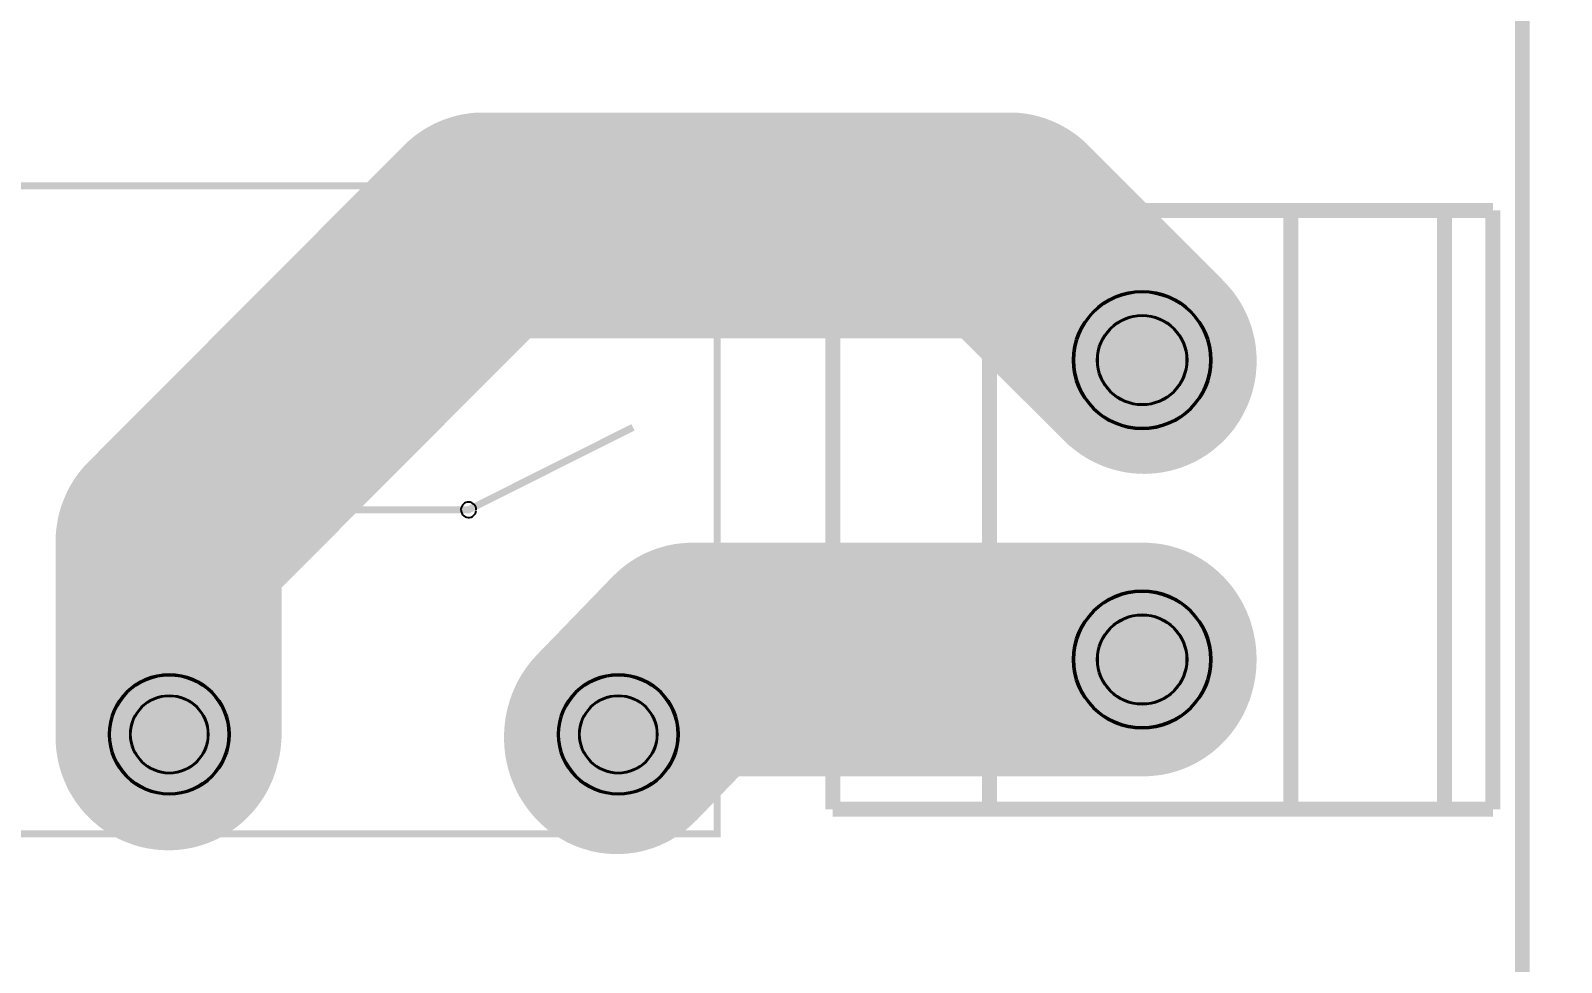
# Model space of a CAD drawing. Extents: x 2462 to 6780, y 1105 to 4890.
# Drawn here: x 5757 to 6780, y 3298 to 3920 of the extents above; entities that cross this region are included whole.
import ezdxf

# ---------------------------------------------------------------- set-up
doc = ezdxf.new("R2010")
doc.units = 9
for name, color, linetype, true_color in [('BoardOutLine', 7, 'Continuous', 0xff00ff), ('BottomLayer', 7, 'Continuous', 0x0000ff), ('BottomPasteMaskLayer', 7, 'Continuous', 0x800000), ('BottomSolderMaskLayer', 7, 'Continuous', 0xaa00ff), ('Multi-Layer', 7, 'Continuous', 0xc0c0c0), ('TopSilkLayer', 7, 'Continuous', 0xffcc00), ('TopSolderMaskLayer', 7, 'Continuous', 0x800080)]:
    doc.layers.add(name, color=color, linetype=linetype, true_color=true_color)

msp = doc.modelspace()

# ---------------------------------------------------------------- hatches: boundary and pattern name
at = {"layer": 'BottomLayer'}
for points in [[(5775, 3450), (5775, 3580), (5775, 3582.5), (5775.2, 3584.9), (5775.4, 3587.4), (5775.6, 3589.8), (5776, 3592.2), (5776.4, 3594.6), (5777, 3597), (5777.6, 3599.4), (5778.2, 3601.8), (5779, 3604.1), (5779.8, 3606.4), (5780.7, 3608.7), (5781.7, 3611), (5782.7, 3613.2), (5783.9, 3615.4), (5785, 3617.5), (5786.3, 3619.6), (5787.6, 3621.7), (5789, 3623.7), (5790.5, 3625.7), (5792, 3627.6), (5793.6, 3629.5), (5795.3, 3631.3), (5797, 3633), (6007, 3843), (6008.7, 3844.7), (6010.5, 3846.4), (6012.4, 3848), (6014.3, 3849.5), (6016.3, 3851), (6018.3, 3852.4), (6020.4, 3853.7), (6022.5, 3855), (6024.6, 3856.1), (6026.8, 3857.3), (6029, 3858.3), (6031.3, 3859.3), (6033.6, 3860.2), (6035.9, 3861), (6038.2, 3861.8), (6040.6, 3862.4), (6043, 3863), (6045.4, 3863.6), (6047.8, 3864), (6050.2, 3864.4), (6052.6, 3864.6), (6055.1, 3864.8), (6057.5, 3865), (6060, 3865), (6410, 3865), (6412.5, 3865), (6414.9, 3864.8), (6417.4, 3864.6), (6419.8, 3864.4), (6422.2, 3864), (6424.6, 3863.6), (6427, 3863), (6429.4, 3862.4), (6431.8, 3861.8), (6434.1, 3861), (6436.4, 3860.2), (6438.7, 3859.3), (6441, 3858.3), (6443.2, 3857.3), (6445.4, 3856.1), (6447.5, 3855), (6449.6, 3853.7), (6451.7, 3852.4), (6453.7, 3851), (6455.7, 3849.5), (6457.6, 3848), (6459.5, 3846.4), (6461.3, 3844.7), (6463, 3843), (6553, 3753), (6554.7, 3751.3), (6556.4, 3749.5), (6558, 3747.6), (6559.5, 3745.7), (6561, 3743.7), (6562.4, 3741.7), (6563.7, 3739.6), (6565, 3737.5), (6566.1, 3735.4), (6567.3, 3733.2), (6568.3, 3731), (6569.3, 3728.7), (6570.2, 3726.4), (6571, 3724.1), (6571.8, 3721.8), (6572.4, 3719.4), (6573, 3717), (6573.6, 3714.6), (6574, 3712.2), (6574.4, 3709.8), (6574.6, 3707.4), (6574.8, 3704.9), (6575, 3702.5), (6575, 3700), (6575, 3697.5), (6574.8, 3695.1), (6574.6, 3692.6), (6574.4, 3690.2), (6574, 3687.8), (6573.6, 3685.4), (6573, 3683), (6572.4, 3680.6), (6571.8, 3678.2), (6571, 3675.9), (6570.2, 3673.6), (6569.3, 3671.3), (6568.3, 3669), (6567.3, 3666.8), (6566.1, 3664.6), (6565, 3662.5), (6563.7, 3660.4), (6562.4, 3658.3), (6561, 3656.3), (6559.5, 3654.3), (6558, 3652.4), (6556.4, 3650.5), (6554.7, 3648.7), (6553, 3647), (6551.3, 3645.3), (6549.5, 3643.6), (6547.6, 3642), (6545.7, 3640.5), (6543.7, 3639), (6541.7, 3637.6), (6539.6, 3636.3), (6537.5, 3635), (6535.4, 3633.9), (6533.2, 3632.7), (6531, 3631.7), (6528.7, 3630.7), (6526.4, 3629.8), (6524.1, 3629), (6521.8, 3628.2), (6519.4, 3627.6), (6517, 3627), (6514.6, 3626.4), (6512.2, 3626), (6509.8, 3625.6), (6507.4, 3625.4), (6504.9, 3625.2), (6502.5, 3625), (6500, 3625), (6497.5, 3625), (6495.1, 3625.2), (6492.6, 3625.4), (6490.2, 3625.6), (6487.8, 3626), (6485.4, 3626.4), (6483, 3627), (6480.6, 3627.6), (6478.2, 3628.2), (6475.9, 3629), (6473.6, 3629.8), (6471.3, 3630.7), (6469, 3631.7), (6466.8, 3632.7), (6464.6, 3633.9), (6462.5, 3635), (6460.4, 3636.3), (6458.3, 3637.6), (6456.3, 3639), (6454.3, 3640.5), (6452.4, 3642), (6450.5, 3643.6), (6448.7, 3645.3), (6447, 3647), (6378.9, 3715), (6091.1, 3715), (5925, 3548.9), (5925, 3450), (5925, 3447.5), (5924.8, 3445.1), (5924.6, 3442.6), (5924.4, 3440.2), (5924, 3437.8), (5923.6, 3435.4), (5923, 3433), (5922.4, 3430.6), (5921.8, 3428.2), (5921, 3425.9), (5920.2, 3423.6), (5919.3, 3421.3), (5918.3, 3419), (5917.3, 3416.8), (5916.1, 3414.6), (5915, 3412.5), (5913.7, 3410.4), (5912.4, 3408.3), (5911, 3406.3), (5909.5, 3404.3), (5908, 3402.4), (5906.4, 3400.5), (5904.7, 3398.7), (5903, 3397), (5901.3, 3395.3), (5899.5, 3393.6), (5897.6, 3392), (5895.7, 3390.5), (5893.7, 3389), (5891.7, 3387.6), (5889.6, 3386.3), (5887.5, 3385), (5885.4, 3383.9), (5883.2, 3382.7), (5881, 3381.7), (5878.7, 3380.7), (5876.4, 3379.8), (5874.1, 3379), (5871.8, 3378.2), (5869.4, 3377.6), (5867, 3377), (5864.6, 3376.4), (5862.2, 3376), (5859.8, 3375.6), (5857.4, 3375.4), (5854.9, 3375.2), (5852.5, 3375), (5850, 3375), (5847.5, 3375), (5845.1, 3375.2), (5842.6, 3375.4), (5840.2, 3375.6), (5837.8, 3376), (5835.4, 3376.4), (5833, 3377), (5830.6, 3377.6), (5828.2, 3378.2), (5825.9, 3379), (5823.6, 3379.8), (5821.3, 3380.7), (5819, 3381.7), (5816.8, 3382.7), (5814.6, 3383.9), (5812.5, 3385), (5810.4, 3386.3), (5808.3, 3387.6), (5806.3, 3389), (5804.3, 3390.5), (5802.4, 3392), (5800.5, 3393.6), (5798.7, 3395.3), (5797, 3397), (5795.3, 3398.7), (5793.6, 3400.5), (5792, 3402.4), (5790.5, 3404.3), (5789, 3406.3), (5787.6, 3408.3), (5786.3, 3410.4), (5785, 3412.5), (5783.9, 3414.6), (5782.7, 3416.8), (5781.7, 3419), (5780.7, 3421.3), (5779.8, 3423.6), (5779, 3425.9), (5778.2, 3428.2), (5777.6, 3430.6), (5777, 3433), (5776.4, 3435.4), (5776, 3437.8), (5775.6, 3440.2), (5775.4, 3442.6), (5775.2, 3445.1), (5775, 3447.5), (5775, 3450)], [(6097, 3503), (6147, 3553), (6148.7, 3554.7), (6150.6, 3556.4), (6152.4, 3558), (6154.3, 3559.5), (6156.3, 3561), (6158.3, 3562.4), (6160.4, 3563.7), (6162.5, 3565), (6164.7, 3566.1), (6166.8, 3567.3), (6169.1, 3568.3), (6171.3, 3569.3), (6173.6, 3570.2), (6175.9, 3571), (6178.2, 3571.8), (6180.6, 3572.4), (6183, 3573), (6185.4, 3573.6), (6187.8, 3574), (6190.2, 3574.4), (6192.7, 3574.6), (6195.1, 3574.8), (6197.6, 3575), (6200, 3575), (6500, 3575), (6502.5, 3575), (6504.9, 3574.8), (6507.4, 3574.6), (6509.8, 3574.4), (6512.2, 3574), (6514.6, 3573.6), (6517, 3573), (6519.4, 3572.4), (6521.8, 3571.8), (6524.1, 3571), (6526.4, 3570.2), (6528.7, 3569.3), (6531, 3568.3), (6533.2, 3567.3), (6535.4, 3566.1), (6537.5, 3565), (6539.6, 3563.7), (6541.7, 3562.4), (6543.7, 3561), (6545.7, 3559.5), (6547.6, 3558), (6549.5, 3556.4), (6551.3, 3554.7), (6553, 3553), (6554.7, 3551.3), (6556.4, 3549.5), (6558, 3547.6), (6559.5, 3545.7), (6561, 3543.7), (6562.4, 3541.7), (6563.7, 3539.6), (6565, 3537.5), (6566.1, 3535.4), (6567.3, 3533.2), (6568.3, 3531), (6569.3, 3528.7), (6570.2, 3526.4), (6571, 3524.1), (6571.8, 3521.8), (6572.4, 3519.4), (6573, 3517), (6573.6, 3514.6), (6574, 3512.2), (6574.4, 3509.8), (6574.6, 3507.4), (6574.8, 3504.9), (6575, 3502.5), (6575, 3500), (6575, 3497.6), (6574.8, 3495.1), (6574.6, 3492.7), (6574.4, 3490.2), (6574, 3487.8), (6573.6, 3485.4), (6573, 3483), (6572.4, 3480.6), (6571.8, 3478.2), (6571, 3475.9), (6570.2, 3473.6), (6569.3, 3471.3), (6568.3, 3469.1), (6567.3, 3466.8), (6566.1, 3464.7), (6565, 3462.5), (6563.7, 3460.4), (6562.4, 3458.3), (6561, 3456.3), (6559.5, 3454.3), (6558, 3452.4), (6556.4, 3450.6), (6554.7, 3448.7), (6553, 3447), (6551.3, 3445.3), (6549.5, 3443.6), (6547.6, 3442), (6545.7, 3440.5), (6543.7, 3439), (6541.7, 3437.6), (6539.6, 3436.3), (6537.5, 3435.1), (6535.4, 3433.9), (6533.2, 3432.7), (6531, 3431.7), (6528.7, 3430.7), (6526.4, 3429.8), (6524.1, 3429), (6521.8, 3428.2), (6519.4, 3427.6), (6517, 3427), (6514.6, 3426.4), (6512.2, 3426), (6509.8, 3425.6), (6507.4, 3425.4), (6504.9, 3425.2), (6502.5, 3425), (6500, 3425), (6231.1, 3425), (6203, 3397), (6201.3, 3395.3), (6199.5, 3393.6), (6197.6, 3392), (6195.7, 3390.5), (6193.7, 3389), (6191.7, 3387.6), (6189.6, 3386.3), (6187.5, 3385), (6185.4, 3383.9), (6183.2, 3382.7), (6181, 3381.7), (6178.7, 3380.7), (6176.4, 3379.8), (6174.1, 3379), (6171.8, 3378.2), (6169.4, 3377.6), (6167, 3377), (6164.6, 3376.4), (6162.2, 3376), (6159.8, 3375.6), (6157.4, 3375.4), (6154.9, 3375.2), (6152.5, 3375), (6150, 3375), (6147.5, 3375), (6145.1, 3375.2), (6142.6, 3375.4), (6140.2, 3375.6), (6137.8, 3376), (6135.4, 3376.4), (6133, 3377), (6130.6, 3377.6), (6128.2, 3378.2), (6125.9, 3379), (6123.6, 3379.8), (6121.3, 3380.7), (6119, 3381.7), (6116.8, 3382.7), (6114.6, 3383.9), (6112.5, 3385), (6110.4, 3386.3), (6108.3, 3387.6), (6106.3, 3389), (6104.3, 3390.5), (6102.4, 3392), (6100.5, 3393.6), (6098.7, 3395.3), (6097, 3397), (6095.3, 3398.7), (6093.6, 3400.5), (6092, 3402.4), (6090.5, 3404.3), (6089, 3406.3), (6087.6, 3408.3), (6086.3, 3410.4), (6085, 3412.5), (6083.9, 3414.6), (6082.7, 3416.8), (6081.7, 3419), (6080.7, 3421.3), (6079.8, 3423.6), (6079, 3425.9), (6078.2, 3428.2), (6077.6, 3430.6), (6077, 3433), (6076.4, 3435.4), (6076, 3437.8), (6075.6, 3440.2), (6075.4, 3442.6), (6075.2, 3445.1), (6075, 3447.5), (6075, 3450), (6075, 3452.5), (6075.2, 3454.9), (6075.4, 3457.4), (6075.6, 3459.8), (6076, 3462.2), (6076.4, 3464.6), (6077, 3467), (6077.6, 3469.4), (6078.2, 3471.8), (6079, 3474.1), (6079.8, 3476.4), (6080.7, 3478.7), (6081.7, 3481), (6082.7, 3483.2), (6083.9, 3485.4), (6085, 3487.5), (6086.3, 3489.6), (6087.6, 3491.7), (6089, 3493.7), (6090.5, 3495.7), (6092, 3497.6), (6093.6, 3499.5), (6095.3, 3501.3), (6097, 3503)]]:
    msp.add_hatch(color=256, dxfattribs=at).paths.add_polyline_path(points)
at = {"layer": 'BottomPasteMaskLayer'}
for points in [[(5775, 3450), (5775, 3580), (5775, 3582.5), (5775.2, 3584.9), (5775.4, 3587.4), (5775.6, 3589.8), (5776, 3592.2), (5776.4, 3594.6), (5777, 3597), (5777.6, 3599.4), (5778.2, 3601.8), (5779, 3604.1), (5779.8, 3606.4), (5780.7, 3608.7), (5781.7, 3611), (5782.7, 3613.2), (5783.9, 3615.4), (5785, 3617.5), (5786.3, 3619.6), (5787.6, 3621.7), (5789, 3623.7), (5790.5, 3625.7), (5792, 3627.6), (5793.6, 3629.5), (5795.3, 3631.3), (5797, 3633), (6007, 3843), (6008.7, 3844.7), (6010.5, 3846.4), (6012.4, 3848), (6014.3, 3849.5), (6016.3, 3851), (6018.3, 3852.4), (6020.4, 3853.7), (6022.5, 3855), (6024.6, 3856.1), (6026.8, 3857.3), (6029, 3858.3), (6031.3, 3859.3), (6033.6, 3860.2), (6035.9, 3861), (6038.2, 3861.8), (6040.6, 3862.4), (6043, 3863), (6045.4, 3863.6), (6047.8, 3864), (6050.2, 3864.4), (6052.6, 3864.6), (6055.1, 3864.8), (6057.5, 3865), (6060, 3865), (6410, 3865), (6412.5, 3865), (6414.9, 3864.8), (6417.4, 3864.6), (6419.8, 3864.4), (6422.2, 3864), (6424.6, 3863.6), (6427, 3863), (6429.4, 3862.4), (6431.8, 3861.8), (6434.1, 3861), (6436.4, 3860.2), (6438.7, 3859.3), (6441, 3858.3), (6443.2, 3857.3), (6445.4, 3856.1), (6447.5, 3855), (6449.6, 3853.7), (6451.7, 3852.4), (6453.7, 3851), (6455.7, 3849.5), (6457.6, 3848), (6459.5, 3846.4), (6461.3, 3844.7), (6463, 3843), (6553, 3753), (6554.7, 3751.3), (6556.4, 3749.5), (6558, 3747.6), (6559.5, 3745.7), (6561, 3743.7), (6562.4, 3741.7), (6563.7, 3739.6), (6565, 3737.5), (6566.1, 3735.4), (6567.3, 3733.2), (6568.3, 3731), (6569.3, 3728.7), (6570.2, 3726.4), (6571, 3724.1), (6571.8, 3721.8), (6572.4, 3719.4), (6573, 3717), (6573.6, 3714.6), (6574, 3712.2), (6574.4, 3709.8), (6574.6, 3707.4), (6574.8, 3704.9), (6575, 3702.5), (6575, 3700), (6575, 3697.5), (6574.8, 3695.1), (6574.6, 3692.6), (6574.4, 3690.2), (6574, 3687.8), (6573.6, 3685.4), (6573, 3683), (6572.4, 3680.6), (6571.8, 3678.2), (6571, 3675.9), (6570.2, 3673.6), (6569.3, 3671.3), (6568.3, 3669), (6567.3, 3666.8), (6566.1, 3664.6), (6565, 3662.5), (6563.7, 3660.4), (6562.4, 3658.3), (6561, 3656.3), (6559.5, 3654.3), (6558, 3652.4), (6556.4, 3650.5), (6554.7, 3648.7), (6553, 3647), (6551.3, 3645.3), (6549.5, 3643.6), (6547.6, 3642), (6545.7, 3640.5), (6543.7, 3639), (6541.7, 3637.6), (6539.6, 3636.3), (6537.5, 3635), (6535.4, 3633.9), (6533.2, 3632.7), (6531, 3631.7), (6528.7, 3630.7), (6526.4, 3629.8), (6524.1, 3629), (6521.8, 3628.2), (6519.4, 3627.6), (6517, 3627), (6514.6, 3626.4), (6512.2, 3626), (6509.8, 3625.6), (6507.4, 3625.4), (6504.9, 3625.2), (6502.5, 3625), (6500, 3625), (6497.5, 3625), (6495.1, 3625.2), (6492.6, 3625.4), (6490.2, 3625.6), (6487.8, 3626), (6485.4, 3626.4), (6483, 3627), (6480.6, 3627.6), (6478.2, 3628.2), (6475.9, 3629), (6473.6, 3629.8), (6471.3, 3630.7), (6469, 3631.7), (6466.8, 3632.7), (6464.6, 3633.9), (6462.5, 3635), (6460.4, 3636.3), (6458.3, 3637.6), (6456.3, 3639), (6454.3, 3640.5), (6452.4, 3642), (6450.5, 3643.6), (6448.7, 3645.3), (6447, 3647), (6378.9, 3715), (6091.1, 3715), (5925, 3548.9), (5925, 3450), (5925, 3447.5), (5924.8, 3445.1), (5924.6, 3442.6), (5924.4, 3440.2), (5924, 3437.8), (5923.6, 3435.4), (5923, 3433), (5922.4, 3430.6), (5921.8, 3428.2), (5921, 3425.9), (5920.2, 3423.6), (5919.3, 3421.3), (5918.3, 3419), (5917.3, 3416.8), (5916.1, 3414.6), (5915, 3412.5), (5913.7, 3410.4), (5912.4, 3408.3), (5911, 3406.3), (5909.5, 3404.3), (5908, 3402.4), (5906.4, 3400.5), (5904.7, 3398.7), (5903, 3397), (5901.3, 3395.3), (5899.5, 3393.6), (5897.6, 3392), (5895.7, 3390.5), (5893.7, 3389), (5891.7, 3387.6), (5889.6, 3386.3), (5887.5, 3385), (5885.4, 3383.9), (5883.2, 3382.7), (5881, 3381.7), (5878.7, 3380.7), (5876.4, 3379.8), (5874.1, 3379), (5871.8, 3378.2), (5869.4, 3377.6), (5867, 3377), (5864.6, 3376.4), (5862.2, 3376), (5859.8, 3375.6), (5857.4, 3375.4), (5854.9, 3375.2), (5852.5, 3375), (5850, 3375), (5847.5, 3375), (5845.1, 3375.2), (5842.6, 3375.4), (5840.2, 3375.6), (5837.8, 3376), (5835.4, 3376.4), (5833, 3377), (5830.6, 3377.6), (5828.2, 3378.2), (5825.9, 3379), (5823.6, 3379.8), (5821.3, 3380.7), (5819, 3381.7), (5816.8, 3382.7), (5814.6, 3383.9), (5812.5, 3385), (5810.4, 3386.3), (5808.3, 3387.6), (5806.3, 3389), (5804.3, 3390.5), (5802.4, 3392), (5800.5, 3393.6), (5798.7, 3395.3), (5797, 3397), (5795.3, 3398.7), (5793.6, 3400.5), (5792, 3402.4), (5790.5, 3404.3), (5789, 3406.3), (5787.6, 3408.3), (5786.3, 3410.4), (5785, 3412.5), (5783.9, 3414.6), (5782.7, 3416.8), (5781.7, 3419), (5780.7, 3421.3), (5779.8, 3423.6), (5779, 3425.9), (5778.2, 3428.2), (5777.6, 3430.6), (5777, 3433), (5776.4, 3435.4), (5776, 3437.8), (5775.6, 3440.2), (5775.4, 3442.6), (5775.2, 3445.1), (5775, 3447.5), (5775, 3450)], [(6097, 3503), (6147, 3553), (6148.7, 3554.7), (6150.6, 3556.4), (6152.4, 3558), (6154.3, 3559.5), (6156.3, 3561), (6158.3, 3562.4), (6160.4, 3563.7), (6162.5, 3565), (6164.7, 3566.1), (6166.8, 3567.3), (6169.1, 3568.3), (6171.3, 3569.3), (6173.6, 3570.2), (6175.9, 3571), (6178.2, 3571.8), (6180.6, 3572.4), (6183, 3573), (6185.4, 3573.6), (6187.8, 3574), (6190.2, 3574.4), (6192.7, 3574.6), (6195.1, 3574.8), (6197.6, 3575), (6200, 3575), (6500, 3575), (6502.5, 3575), (6504.9, 3574.8), (6507.4, 3574.6), (6509.8, 3574.4), (6512.2, 3574), (6514.6, 3573.6), (6517, 3573), (6519.4, 3572.4), (6521.8, 3571.8), (6524.1, 3571), (6526.4, 3570.2), (6528.7, 3569.3), (6531, 3568.3), (6533.2, 3567.3), (6535.4, 3566.1), (6537.5, 3565), (6539.6, 3563.7), (6541.7, 3562.4), (6543.7, 3561), (6545.7, 3559.5), (6547.6, 3558), (6549.5, 3556.4), (6551.3, 3554.7), (6553, 3553), (6554.7, 3551.3), (6556.4, 3549.5), (6558, 3547.6), (6559.5, 3545.7), (6561, 3543.7), (6562.4, 3541.7), (6563.7, 3539.6), (6565, 3537.5), (6566.1, 3535.4), (6567.3, 3533.2), (6568.3, 3531), (6569.3, 3528.7), (6570.2, 3526.4), (6571, 3524.1), (6571.8, 3521.8), (6572.4, 3519.4), (6573, 3517), (6573.6, 3514.6), (6574, 3512.2), (6574.4, 3509.8), (6574.6, 3507.4), (6574.8, 3504.9), (6575, 3502.5), (6575, 3500), (6575, 3497.6), (6574.8, 3495.1), (6574.6, 3492.7), (6574.4, 3490.2), (6574, 3487.8), (6573.6, 3485.4), (6573, 3483), (6572.4, 3480.6), (6571.8, 3478.2), (6571, 3475.9), (6570.2, 3473.6), (6569.3, 3471.3), (6568.3, 3469.1), (6567.3, 3466.8), (6566.1, 3464.7), (6565, 3462.5), (6563.7, 3460.4), (6562.4, 3458.3), (6561, 3456.3), (6559.5, 3454.3), (6558, 3452.4), (6556.4, 3450.6), (6554.7, 3448.7), (6553, 3447), (6551.3, 3445.3), (6549.5, 3443.6), (6547.6, 3442), (6545.7, 3440.5), (6543.7, 3439), (6541.7, 3437.6), (6539.6, 3436.3), (6537.5, 3435.1), (6535.4, 3433.9), (6533.2, 3432.7), (6531, 3431.7), (6528.7, 3430.7), (6526.4, 3429.8), (6524.1, 3429), (6521.8, 3428.2), (6519.4, 3427.6), (6517, 3427), (6514.6, 3426.4), (6512.2, 3426), (6509.8, 3425.6), (6507.4, 3425.4), (6504.9, 3425.2), (6502.5, 3425), (6500, 3425), (6231.1, 3425), (6203, 3397), (6201.3, 3395.3), (6199.5, 3393.6), (6197.6, 3392), (6195.7, 3390.5), (6193.7, 3389), (6191.7, 3387.6), (6189.6, 3386.3), (6187.5, 3385), (6185.4, 3383.9), (6183.2, 3382.7), (6181, 3381.7), (6178.7, 3380.7), (6176.4, 3379.8), (6174.1, 3379), (6171.8, 3378.2), (6169.4, 3377.6), (6167, 3377), (6164.6, 3376.4), (6162.2, 3376), (6159.8, 3375.6), (6157.4, 3375.4), (6154.9, 3375.2), (6152.5, 3375), (6150, 3375), (6147.5, 3375), (6145.1, 3375.2), (6142.6, 3375.4), (6140.2, 3375.6), (6137.8, 3376), (6135.4, 3376.4), (6133, 3377), (6130.6, 3377.6), (6128.2, 3378.2), (6125.9, 3379), (6123.6, 3379.8), (6121.3, 3380.7), (6119, 3381.7), (6116.8, 3382.7), (6114.6, 3383.9), (6112.5, 3385), (6110.4, 3386.3), (6108.3, 3387.6), (6106.3, 3389), (6104.3, 3390.5), (6102.4, 3392), (6100.5, 3393.6), (6098.7, 3395.3), (6097, 3397), (6095.3, 3398.7), (6093.6, 3400.5), (6092, 3402.4), (6090.5, 3404.3), (6089, 3406.3), (6087.6, 3408.3), (6086.3, 3410.4), (6085, 3412.5), (6083.9, 3414.6), (6082.7, 3416.8), (6081.7, 3419), (6080.7, 3421.3), (6079.8, 3423.6), (6079, 3425.9), (6078.2, 3428.2), (6077.6, 3430.6), (6077, 3433), (6076.4, 3435.4), (6076, 3437.8), (6075.6, 3440.2), (6075.4, 3442.6), (6075.2, 3445.1), (6075, 3447.5), (6075, 3450), (6075, 3452.5), (6075.2, 3454.9), (6075.4, 3457.4), (6075.6, 3459.8), (6076, 3462.2), (6076.4, 3464.6), (6077, 3467), (6077.6, 3469.4), (6078.2, 3471.8), (6079, 3474.1), (6079.8, 3476.4), (6080.7, 3478.7), (6081.7, 3481), (6082.7, 3483.2), (6083.9, 3485.4), (6085, 3487.5), (6086.3, 3489.6), (6087.6, 3491.7), (6089, 3493.7), (6090.5, 3495.7), (6092, 3497.6), (6093.6, 3499.5), (6095.3, 3501.3), (6097, 3503)]]:
    msp.add_hatch(color=256, dxfattribs=at).paths.add_polyline_path(points)
at = {"layer": 'BottomSolderMaskLayer'}
for points in [[(5774, 3448), (5774, 3578.8), (5774.1, 3581.2), (5774.2, 3583.7), (5774.4, 3586.2), (5774.7, 3588.6), (5775.1, 3591.1), (5775.5, 3593.5), (5776, 3595.9), (5776.6, 3598.3), (5777.3, 3600.7), (5778, 3603), (5778.9, 3605.3), (5779.8, 3607.6), (5780.8, 3609.9), (5781.8, 3612.1), (5782.9, 3614.3), (5784.1, 3616.5), (5785.4, 3618.6), (5786.7, 3620.7), (5788.1, 3622.7), (5789.6, 3624.7), (5791.1, 3626.6), (5792.7, 3628.5), (5794.4, 3630.3), (5796.1, 3632.1), (6006.7, 3843.3), (6008.5, 3845.1), (6010.3, 3846.7), (6012.2, 3848.3), (6014.1, 3849.9), (6016.1, 3851.3), (6018.1, 3852.7), (6020.2, 3854.1), (6022.3, 3855.3), (6024.5, 3856.5), (6026.6, 3857.7), (6028.9, 3858.7), (6031.1, 3859.7), (6033.4, 3860.6), (6035.7, 3861.4), (6038.1, 3862.2), (6040.5, 3862.9), (6042.8, 3863.5), (6045.2, 3864), (6047.7, 3864.4), (6050.1, 3864.8), (6052.5, 3865.1), (6055, 3865.3), (6057.5, 3865.4), (6059.9, 3865.4), (6411, 3865.4), (6413.5, 3865.4), (6415.9, 3865.3), (6418.4, 3865.1), (6420.8, 3864.8), (6423.3, 3864.4), (6425.7, 3864), (6428.1, 3863.5), (6430.5, 3862.9), (6432.8, 3862.2), (6435.2, 3861.4), (6437.5, 3860.6), (6439.8, 3859.7), (6442, 3858.7), (6444.3, 3857.7), (6446.5, 3856.5), (6448.6, 3855.3), (6450.7, 3854.1), (6452.8, 3852.7), (6454.8, 3851.3), (6456.8, 3849.9), (6458.7, 3848.3), (6460.6, 3846.7), (6462.4, 3845.1), (6464.2, 3843.3), (6554.5, 3752.8), (6556.2, 3751), (6557.8, 3749.2), (6559.4, 3747.3), (6561, 3745.4), (6562.4, 3743.4), (6563.8, 3741.4), (6565.2, 3739.3), (6566.4, 3737.2), (6567.6, 3735), (6568.7, 3732.8), (6569.8, 3730.6), (6570.8, 3728.3), (6571.7, 3726), (6572.5, 3723.7), (6573.3, 3721.4), (6573.9, 3719), (6574.5, 3716.6), (6575.1, 3714.2), (6575.5, 3711.8), (6575.9, 3709.3), (6576.1, 3706.9), (6576.3, 3704.4), (6576.5, 3701.9), (6576.5, 3699.5), (6576.5, 3697), (6576.3, 3694.5), (6576.1, 3692.1), (6575.9, 3689.6), (6575.5, 3687.2), (6575.1, 3684.8), (6574.5, 3682.3), (6573.9, 3679.9), (6573.3, 3677.6), (6572.5, 3675.2), (6571.7, 3672.9), (6570.8, 3670.6), (6569.8, 3668.3), (6568.7, 3666.1), (6567.6, 3663.9), (6566.4, 3661.8), (6565.2, 3659.6), (6563.8, 3657.6), (6562.4, 3655.5), (6561, 3653.5), (6559.4, 3651.6), (6557.8, 3649.7), (6556.2, 3647.9), (6554.5, 3646.1), (6552.7, 3644.4), (6550.9, 3642.8), (6549, 3641.2), (6547.1, 3639.6), (6545.1, 3638.1), (6543.1, 3636.7), (6541, 3635.4), (6538.9, 3634.1), (6536.7, 3632.9), (6534.6, 3631.8), (6532.3, 3630.8), (6530.1, 3629.8), (6527.8, 3628.9), (6525.5, 3628), (6523.1, 3627.3), (6520.7, 3626.6), (6518.4, 3626), (6516, 3625.5), (6513.5, 3625), (6511.1, 3624.7), (6508.7, 3624.4), (6506.2, 3624.2), (6503.7, 3624.1), (6501.3, 3624), (6498.8, 3624.1), (6496.4, 3624.2), (6493.9, 3624.4), (6491.5, 3624.7), (6489, 3625), (6486.6, 3625.5), (6484.2, 3626), (6481.8, 3626.6), (6479.4, 3627.3), (6477.1, 3628), (6474.8, 3628.9), (6472.5, 3629.8), (6470.2, 3630.8), (6468, 3631.8), (6465.8, 3632.9), (6463.7, 3634.1), (6461.5, 3635.4), (6459.5, 3636.7), (6457.5, 3638.1), (6455.5, 3639.6), (6453.6, 3641.2), (6451.7, 3642.8), (6449.8, 3644.4), (6448.1, 3646.1), (6379.8, 3714.6), (6091.1, 3714.6), (5924.5, 3547.5), (5924.5, 3448), (5924.5, 3445.5), (5924.3, 3443.1), (5924.1, 3440.6), (5923.9, 3438.2), (5923.5, 3435.7), (5923.1, 3433.3), (5922.5, 3430.9), (5921.9, 3428.5), (5921.3, 3426.1), (5920.5, 3423.8), (5919.7, 3421.4), (5918.8, 3419.1), (5917.8, 3416.9), (5916.7, 3414.6), (5915.6, 3412.4), (5914.4, 3410.3), (5913.2, 3408.2), (5911.8, 3406.1), (5910.4, 3404.1), (5909, 3402.1), (5907.4, 3400.1), (5905.8, 3398.3), (5904.2, 3396.4), (5902.5, 3394.7), (5900.7, 3392.9), (5898.9, 3391.3), (5897, 3389.7), (5895.1, 3388.1), (5893.1, 3386.7), (5891.1, 3385.3), (5889, 3383.9), (5886.9, 3382.7), (5884.7, 3381.5), (5882.6, 3380.3), (5880.3, 3379.3), (5878.1, 3378.3), (5875.8, 3377.4), (5873.5, 3376.6), (5871.1, 3375.8), (5868.7, 3375.1), (5866.4, 3374.5), (5864, 3374), (5861.5, 3373.6), (5859.1, 3373.2), (5856.7, 3372.9), (5854.2, 3372.7), (5851.7, 3372.6), (5849.3, 3372.6), (5846.8, 3372.6), (5844.4, 3372.7), (5841.9, 3372.9), (5839.5, 3373.2), (5837, 3373.6), (5834.6, 3374), (5832.2, 3374.5), (5829.8, 3375.1), (5827.4, 3375.8), (5825.1, 3376.6), (5822.8, 3377.4), (5820.5, 3378.3), (5818.2, 3379.3), (5816, 3380.3), (5813.8, 3381.5), (5811.7, 3382.7), (5809.5, 3383.9), (5807.5, 3385.3), (5805.5, 3386.7), (5803.5, 3388.1), (5801.6, 3389.7), (5799.7, 3391.3), (5797.8, 3392.9), (5796.1, 3394.7), (5794.4, 3396.4), (5792.7, 3398.3), (5791.1, 3400.1), (5789.6, 3402.1), (5788.1, 3404.1), (5786.7, 3406.1), (5785.4, 3408.2), (5784.1, 3410.3), (5782.9, 3412.4), (5781.8, 3414.6), (5780.8, 3416.9), (5779.8, 3419.1), (5778.9, 3421.4), (5778, 3423.8), (5777.3, 3426.1), (5776.6, 3428.5), (5776, 3430.9), (5775.5, 3433.3), (5775.1, 3435.7), (5774.7, 3438.2), (5774.4, 3440.6), (5774.2, 3443.1), (5774.1, 3445.5), (5774, 3448)], [(6453.7, 3700, 1), (6546.3, 3700, 1)], [(6095.7, 3503.2), (6146, 3555.2), (6147.8, 3556.9), (6149.6, 3558.6), (6151.5, 3560.3), (6153.4, 3561.9), (6155.4, 3563.4), (6157.4, 3564.9), (6159.5, 3566.2), (6161.6, 3567.6), (6163.8, 3568.8), (6166, 3570), (6168.2, 3571.1), (6170.5, 3572.1), (6172.8, 3573), (6175.1, 3573.9), (6177.5, 3574.6), (6179.8, 3575.3), (6182.2, 3576), (6184.6, 3576.5), (6187.1, 3577), (6189.5, 3577.3), (6192, 3577.6), (6194.4, 3577.8), (6196.9, 3578), (6199.3, 3578), (6501.1, 3578), (6503.5, 3578), (6506, 3577.8), (6508.5, 3577.6), (6510.9, 3577.3), (6513.3, 3577), (6515.8, 3576.5), (6518.2, 3576), (6520.6, 3575.3), (6523, 3574.6), (6525.3, 3573.9), (6527.6, 3573), (6529.9, 3572.1), (6532.2, 3571.1), (6534.4, 3570), (6536.6, 3568.8), (6538.8, 3567.6), (6540.9, 3566.2), (6543, 3564.9), (6545, 3563.4), (6547, 3561.9), (6548.9, 3560.3), (6550.8, 3558.6), (6552.6, 3556.9), (6554.4, 3555.2), (6556.1, 3553.3), (6557.8, 3551.4), (6559.4, 3549.5), (6560.9, 3547.5), (6562.4, 3545.4), (6563.8, 3543.3), (6565.1, 3541.2), (6566.4, 3539), (6567.6, 3536.8), (6568.7, 3534.5), (6569.8, 3532.2), (6570.7, 3529.9), (6571.7, 3527.5), (6572.5, 3525.1), (6573.2, 3522.6), (6573.9, 3520.2), (6574.5, 3517.7), (6575, 3515.2), (6575.5, 3512.7), (6575.8, 3510.2), (6576.1, 3507.7), (6576.3, 3505.1), (6576.4, 3502.6), (6576.5, 3500), (6576.4, 3497.5), (6576.3, 3494.9), (6576.1, 3492.4), (6575.8, 3489.8), (6575.5, 3487.3), (6575, 3484.8), (6574.5, 3482.3), (6573.9, 3479.8), (6573.2, 3477.4), (6572.5, 3474.9), (6571.7, 3472.5), (6570.7, 3470.2), (6569.8, 3467.8), (6568.7, 3465.5), (6567.6, 3463.2), (6566.4, 3461), (6565.1, 3458.8), (6563.8, 3456.7), (6562.4, 3454.6), (6560.9, 3452.5), (6559.4, 3450.5), (6557.8, 3448.6), (6556.1, 3446.7), (6554.4, 3444.9), (6552.6, 3443.1), (6550.8, 3441.4), (6548.9, 3439.7), (6547, 3438.1), (6545, 3436.6), (6543, 3435.2), (6540.9, 3433.8), (6538.8, 3432.5), (6536.6, 3431.2), (6534.4, 3430.1), (6532.2, 3429), (6529.9, 3427.9), (6527.6, 3427), (6525.3, 3426.1), (6523, 3425.4), (6520.6, 3424.7), (6518.2, 3424), (6515.8, 3423.5), (6513.3, 3423), (6510.9, 3422.7), (6508.5, 3422.4), (6506, 3422.2), (6503.5, 3422), (6501.1, 3422), (6230.6, 3422), (6202.4, 3392.8), (6200.6, 3391.1), (6198.8, 3389.4), (6196.9, 3387.7), (6195, 3386.1), (6193, 3384.6), (6191, 3383.1), (6188.9, 3381.8), (6186.8, 3380.5), (6184.6, 3379.2), (6182.4, 3378), (6180.2, 3377), (6177.9, 3375.9), (6175.6, 3375), (6173.3, 3374.1), (6171, 3373.4), (6168.6, 3372.7), (6166.2, 3372), (6163.8, 3371.5), (6161.3, 3371), (6158.9, 3370.7), (6156.5, 3370.4), (6154, 3370.2), (6151.5, 3370), (6149.1, 3370), (6146.6, 3370), (6144.1, 3370.2), (6141.7, 3370.4), (6139.2, 3370.7), (6136.8, 3371), (6134.3, 3371.5), (6131.9, 3372), (6129.5, 3372.7), (6127.2, 3373.4), (6124.8, 3374.1), (6122.5, 3375), (6120.2, 3375.9), (6117.9, 3377), (6115.7, 3378), (6113.5, 3379.2), (6111.3, 3380.5), (6109.2, 3381.8), (6107.2, 3383.1), (6105.1, 3384.6), (6103.1, 3386.1), (6101.2, 3387.7), (6099.3, 3389.4), (6097.5, 3391.1), (6095.7, 3392.8), (6094, 3394.7), (6092.3, 3396.6), (6090.8, 3398.5), (6089.2, 3400.5), (6087.7, 3402.6), (6086.3, 3404.7), (6085, 3406.8), (6083.7, 3409), (6082.5, 3411.2), (6081.4, 3413.5), (6080.4, 3415.8), (6079.4, 3418.2), (6078.5, 3420.5), (6077.6, 3422.9), (6076.9, 3425.4), (6076.2, 3427.8), (6075.6, 3430.3), (6075.1, 3432.8), (6074.6, 3435.3), (6074.3, 3437.8), (6074, 3440.4), (6073.8, 3442.9), (6073.7, 3445.4), (6073.6, 3448), (6073.7, 3450.6), (6073.8, 3453.1), (6074, 3455.6), (6074.3, 3458.2), (6074.6, 3460.7), (6075.1, 3463.2), (6075.6, 3465.7), (6076.2, 3468.2), (6076.9, 3470.6), (6077.6, 3473.1), (6078.5, 3475.5), (6079.4, 3477.9), (6080.4, 3480.2), (6081.4, 3482.5), (6082.5, 3484.8), (6083.7, 3487), (6085, 3489.2), (6086.3, 3491.3), (6087.7, 3493.4), (6089.2, 3495.5), (6090.8, 3497.5), (6092.3, 3499.4), (6094, 3501.3), (6095.7, 3503.2)], [(6453.7, 3500, 1), (6546.3, 3500, 1)], [(5809.6, 3450, 1), (5890.4, 3450, 1)], [(6109.6, 3450, 1), (6190.4, 3450, 1)]]:
    msp.add_hatch(color=256, dxfattribs=at).paths.add_polyline_path(points)
at = {"layer": 'Multi-Layer'}
for points in [[(6454.7, 3700, 1), (6545.3, 3700, 1)], [(6454.7, 3500, 1), (6545.3, 3500, 1)], [(5810.6, 3450, 1), (5889.4, 3450, 1)], [(6110.6, 3450, 1), (6189.4, 3450, 1)]]:
    msp.add_hatch(color=256, dxfattribs=at).paths.add_polyline_path(points)
at = {"layer": 'TopSolderMaskLayer'}
for points in [[(6453.7, 3700, 1), (6546.3, 3700, 1)], [(6453.7, 3500, 1), (6546.3, 3500, 1)], [(5809.6, 3450, 1), (5890.4, 3450, 1)], [(6109.6, 3450, 1), (6190.4, 3450, 1)]]:
    msp.add_hatch(color=256, dxfattribs=at).paths.add_polyline_path(points)

# ---------------------------------------------------------------- linework, layer by layer
at = {"layer": 'BoardOutLine', "const_width": 10}
msp.add_lwpolyline([(2467, 4640), (2467, 4885), (6754, 4885), (6754, 1110), (2467, 1110), (2467, 4640)], close=True, dxfattribs=at)
at = {"layer": 'BottomLayer', "const_width": 25}
for points in [[(5850, 3450), (5850, 3554.9), (6085.2, 3790)], [(6500, 3700), (6410, 3790), (6085.2, 3790)], [(6150, 3450), (6200, 3500), (6500, 3500)]]:
    msp.add_lwpolyline(points, dxfattribs=at)
at = {"layer": 'BottomSolderMaskLayer'}
for centre, radius in [((6500, 3700), 46.3), ((6500, 3700), 30.2), ((6500, 3500), 46.3), ((6500, 3500), 30.2), ((5850, 3450), 40.4), ((6150, 3450), 40.4), ((5850, 3450), 26.2), ((6150, 3450), 26.2)]:
    msp.add_circle(centre, radius, dxfattribs=at)
at = {"layer": 'Multi-Layer'}
for centre, radius in [((6500, 3700), 45.3), ((6500, 3700), 29.5), ((6500, 3500), 45.3), ((6500, 3500), 29.5), ((5850, 3450), 39.4), ((6150, 3450), 39.4), ((5850, 3450), 25.6), ((6150, 3450), 25.6)]:
    msp.add_circle(centre, radius, dxfattribs=at)
at = {"layer": 'TopSilkLayer', "const_width": 4.72}
msp.add_lwpolyline([(6216.1, 3816.5), (5383.9, 3816.5), (5383.9, 3383.5), (6216.1, 3383.5), (6216.1, 3816.5)], close=True, dxfattribs=at)
at = {"layer": 'TopSilkLayer'}
for points, const_width in [([(6293.3, 3400), (6293.3, 3800)], 10), ([(6293.3, 3800), (6734.3, 3800)], 10), ([(6398.1, 3400), (6398.1, 3800)], 10), ([(6599.4, 3400), (6599.4, 3800)], 10), ([(6702.1, 3400), (6702.1, 3800)], 10), ([(6734.3, 3400), (6734.3, 3800)], 10), ([(5850, 3500), (5850, 3600), (6050, 3600), (6159.8, 3655.1)], 4.72), ([(6150, 3500), (6150, 3550)], 4.72), ([(6293.3, 3400), (6734.3, 3400)], 10)]:
    msp.add_lwpolyline(points, dxfattribs=dict(at, const_width=const_width))
msp.add_arc((6050, 3600), 5.12, 0.0333, 354.933, dxfattribs=at)
at = {"layer": 'TopSolderMaskLayer'}
for centre, radius in [((6500, 3700), 46.3), ((6500, 3700), 30.2), ((6500, 3500), 46.3), ((6500, 3500), 30.2), ((5850, 3450), 40.4), ((6150, 3450), 40.4), ((5850, 3450), 26.2), ((6150, 3450), 26.2)]:
    msp.add_circle(centre, radius, dxfattribs=at)

doc.saveas('drawing.dxf')
